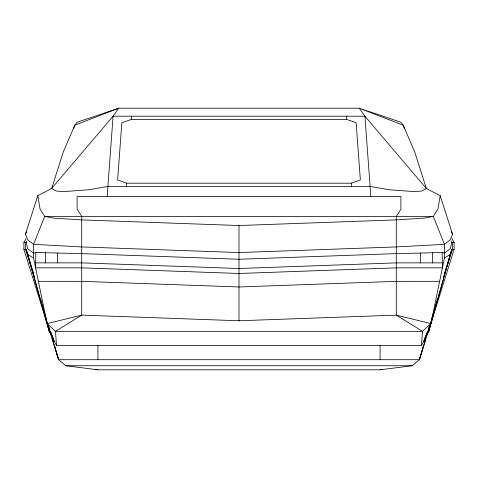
<?xml version="1.0" encoding="UTF-8"?>
<svg xmlns="http://www.w3.org/2000/svg" width="478" height="478" viewBox="0 0 478 478"><rect width="100%" height="100%" fill="white"/><g stroke="black" fill="none" stroke-linecap="round" stroke-linejoin="round"><path stroke-width="0.72" d="M46.264 320.332L49.342 332.073L40.696 299.228M35.844 252.515L35.575 267.847L81.72 267.847L239 273.482L396.28 267.847L442.425 267.847L442.156 252.515L396.28 253.621L239 259.255L81.72 253.621L35.844 252.515L33.532 253.101L27.748 248.781L26.212 242.436L26.386 240.972M37.78 195.699L40.092 209.215L44.717 216.391L33.532 244.336L33.532 257.953L47.107 323.594L54.187 341.143L56.523 345.51L421.476 345.51L422.498 331.326L430.893 323.594L444.468 257.953L444.468 244.336L433.283 216.391L437.908 209.215L440.22 195.699L426.346 188.487L364.923 116.202L359.271 108.195L118.729 108.195L77.095 122.237L74.783 125.188L63.221 152.129L51.654 188.487L37.78 195.699L25.436 234.208L27.748 239.842L33.532 244.336L81.72 246.929L239 252.563L396.28 246.929L444.468 244.336L450.252 239.842L452.564 234.208L440.22 195.699M107.162 196.494L113.077 116.202L118.729 108.195L74.783 125.188L73.63 128.725M451.614 240.972L451.788 242.436L450.252 248.781L444.468 253.101L442.156 252.515M437.304 299.228L428.658 332.073L431.736 320.332M26.033 238.534L23.9 242.436L23.9 249.373L26.212 249.373L45.768 318.503L58.591 359.695L65.779 365.73L97.912 369.805L380.088 369.805L412.221 365.73L419.409 359.695L432.231 318.503L451.788 249.373L454.1 249.373L454.1 242.436L451.967 238.534M448.764 260.122L430.242 326.05L427.218 334.433M52.198 338.49L58.591 359.695L419.409 359.695L422.433 349.149M422.833 347.739L423.436 345.63M419.409 359.695L425.802 338.49M427.081 334.253L427.72 332.132M431.347 320.111L433.05 314.458M444.295 274.133L451.788 249.373M454.1 249.373L430.947 323.385L427.093 334.481M443.369 277.67L452.564 249.373L452.564 242.436M421.476 345.51L423.813 341.143L427.38 331.535M428.151 329.479L429.166 326.737M430.953 321.933L432.231 318.503M423.813 341.143L430.893 323.594L396.28 315.127L239 320.762L81.72 315.127L47.107 323.594L55.502 331.326L422.498 331.326L396.28 315.127L396.28 216.391L400.905 209.215L400.905 196.494L77.095 196.494L77.095 209.215L81.72 216.391L81.72 315.127L55.502 331.326L56.523 345.51M25.436 234.208L26.589 231.746M444.468 257.953L450.252 254.475M351.348 183.199L360.364 179.961L356.146 122.679L346.652 119.44L131.348 119.44L121.854 122.679L117.636 179.961L126.652 183.199L351.348 183.199L351.348 186.438M380.088 369.805L382.233 369.255M239 225.526L396.28 219.892L424.034 218.141L433.283 216.391L44.717 216.391L53.966 218.141L81.72 219.892L239 225.526L239 320.762M23.9 242.436L26.212 242.436M451.788 242.436L454.1 242.436M35.844 262.87L81.72 262.87L239 268.505L396.28 262.87L442.156 262.87M439.635 281.321L396.28 281.339L239 286.973L81.72 281.339L38.365 281.321M65.779 365.73L412.221 365.73M95.767 369.255L97.912 369.805M27.748 254.475L33.532 257.953M451.411 231.746L452.564 234.208M45.768 318.503L47.047 321.933M48.834 326.737L49.849 329.479M50.62 331.535L54.187 341.143M50.782 334.433L47.758 326.05L29.236 260.122M50.907 334.481L47.053 323.385L23.9 249.373M404.37 128.725L403.217 125.188L400.905 122.237L359.271 108.195L403.217 125.188L414.779 152.129L426.346 188.487L421.721 191.069L414.02 191.582L389.337 189.784L370.097 186.438L107.903 186.438L88.663 189.784L63.98 191.582L56.279 191.069L51.654 188.487L113.077 116.202L364.923 116.202L370.838 196.494M34.631 277.67L25.436 249.373L25.436 242.436M26.212 249.373L33.717 274.181M44.95 314.458L46.653 320.111M50.28 332.132L50.919 334.253M54.564 345.63L55.167 347.739M55.568 349.149L58.591 359.695M432.423 252.79L432.423 262.87M420.371 253.065L420.371 262.87M380.088 345.51L380.088 359.695M346.652 116.202L346.652 119.44M131.348 116.202L131.348 119.44M126.652 183.199L126.652 186.438M97.912 345.51L97.912 359.695M57.629 253.065L57.629 262.87M45.577 252.79L45.577 262.87"/></g></svg>
